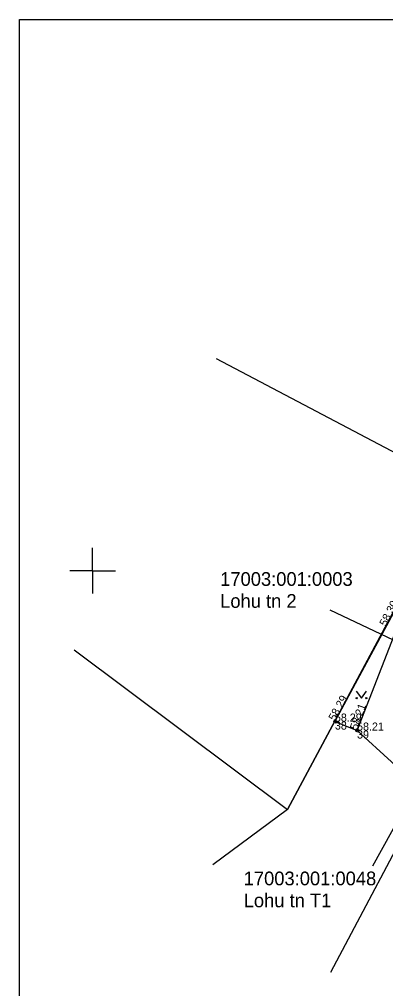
# Model space of a CAD drawing. Extents: x 641544 to 641636, y 6457756 to 6457898.
# Drawn here: x 641543.6 to 641575.6, y 6457813.4 to 6457898.2 of the extents above; entities that cross this region are included whole.
import ezdxf

# ---------------------------------------------------------------- set-up
doc = ezdxf.new("R2010")
doc.units = 0
for name, color, linetype in [('AED', 7, 'Continuous'), ('HALJASTUS', 7, 'Continuous'), ('KORGUS', 7, 'Continuous'), ('MOOTKORG', 7, 'Continuous'), ('MOOTMPUNKT', 7, 'Continuous'), ('MOOTNR', 7, 'Continuous'), ('MOOTPIIR', 7, 'Continuous'), ('PIIR', 7, 'Continuous'), ('SITRASS', 7, 'Continuous'), ('TEE', 7, 'Continuous'), ('VORK', 7, 'Continuous'), ('VORMISTUS', 7, 'Continuous')]:
    doc.layers.add(name, color=color, linetype=linetype)

msp = doc.modelspace()

# ---------------------------------------------------------------- linework, layer by layer
at = {"layer": 'AED'}
msp.add_line((641571.212, 6457836.811), (641576.718, 6457847.034), dxfattribs=at)
at = {"layer": 'HALJASTUS'}
for p, q in [((641573.061, 6457839.467), (641573.524, 6457838.86)), ((641573.524, 6457838.86), (641573.97, 6457839.467))]:
    msp.add_line(p, q, dxfattribs=at)
for centre in [(641573.123, 6457838.86), (641573.952, 6457838.86)]:
    msp.add_circle(centre, 0.055, dxfattribs=at)
at = {"layer": 'KORGUS'}
for centre in [(641571.212, 6457836.811), (641573.151, 6457836.027)]:
    msp.add_circle(centre, 0.1, dxfattribs=at)
at = {"layer": 'MOOTMPUNKT'}
for centre in [(641571.212, 6457836.811), (641573.151, 6457836.027)]:
    msp.add_circle(centre, 0.1, dxfattribs=at)
at = {"layer": 'MOOTPIIR'}
msp.add_lwpolyline([(641571.212, 6457836.811), (641573.151, 6457836.027), (641579.172, 6457830.552), (641591.741, 6457834.506), (641597.996, 6457835.015), (641599.252, 6457837.387), (641601.618, 6457841.854), (641604.656, 6457844.357), (641597.732, 6457848.187), (641590.526, 6457851.574), (641591.416, 6457853.314), (641592.353, 6457855.094), (641597.447, 6457864.679), (641594.735, 6457864.92), (641592.644, 6457866.055), (641590.256, 6457868.838), (641589.097, 6457869.979), (641584.812, 6457861.971), (641583.917, 6457860.126), (641581.993, 6457856.938), (641579.593, 6457852.284), (641578.703, 6457850.722), (641577.253, 6457848.13), (641576.718, 6457847.034)], close=True, dxfattribs=at)
at = {"layer": 'PIIR'}
for points in [[(641602.811, 6457895.923), (641597.93, 6457886.79), (641582.16, 6457857.33), (641567.06, 6457829.12), (641560.527, 6457824.281)], [(641570.844, 6457814.875), (641579.1, 6457830.46), (641590.43, 6457851.62), (641601.76, 6457872.48), (641612.84, 6457894), (641613.869, 6457895.914)], [(641548.392, 6457843.091), (641567.06, 6457829.12), (641582.16, 6457857.33), (641560.854, 6457868.549)]]:
    msp.add_lwpolyline(points, dxfattribs=at)
at = {"layer": 'SITRASS'}
msp.add_lwpolyline([(641574.52, 6457824.18), (641577.1, 6457828.82), (641583.5, 6457840.56), (641570.81, 6457846.57)], dxfattribs=at)
at = {"layer": 'TEE'}
msp.add_lwpolyline([(641573.151, 6457836.027), (641576.409, 6457844.34), (641585.23, 6457859.116), (641590.256, 6457868.838)], dxfattribs=at)
at = {"layer": 'VORK'}
for q in [(641550, 6457852), (641548, 6457850), (641552, 6457850), (641550, 6457848)]:
    msp.add_line((641550, 6457850), q, dxfattribs=at)
at = {"layer": 'VORMISTUS'}
msp.add_lwpolyline([(641543.594, 6457898.239), (641636.094, 6457898.239), (641636.094, 6457755.739), (641543.594, 6457755.739)], close=True, dxfattribs=at)

# ---------------------------------------------------------------- texts
at = {"layer": 'KORGUS'}
for s, rotation, p in [('58.30', 62.41841, (641575.68, 6457845.087)), ('58.29', 60.91328, (641571.212, 6457836.811)), ('58.21', 69.94353, (641573.151, 6457836.027))]:
    msp.add_text(s, height=0.7, rotation=rotation, dxfattribs=at).set_placement(p)
at = {"layer": 'MOOTKORG'}
for s, p in [('58.29', (641571.212, 6457836.811)), ('58.21', (641573.151, 6457836.027))]:
    msp.add_text(s, height=0.7, dxfattribs=at).set_placement(p)
at = {"layer": 'MOOTNR'}
for s, p in [('38', (641571.212, 6457836.111)), ('39', (641573.151, 6457835.327))]:
    msp.add_text(s, height=0.7, dxfattribs=at).set_placement(p)
at = {"layer": 'PIIR'}
for s, p in [('17003:001:0003', (641561.167, 6457848.683)), ('Lohu tn 2', (641561.167, 6457846.763)), ('17003:001:0048', (641563.226, 6457822.487)), ('Lohu tn T1', (641563.226, 6457820.567))]:
    msp.add_text(s, height=1.2, dxfattribs=at).set_placement(p)

doc.saveas('drawing.dxf')
